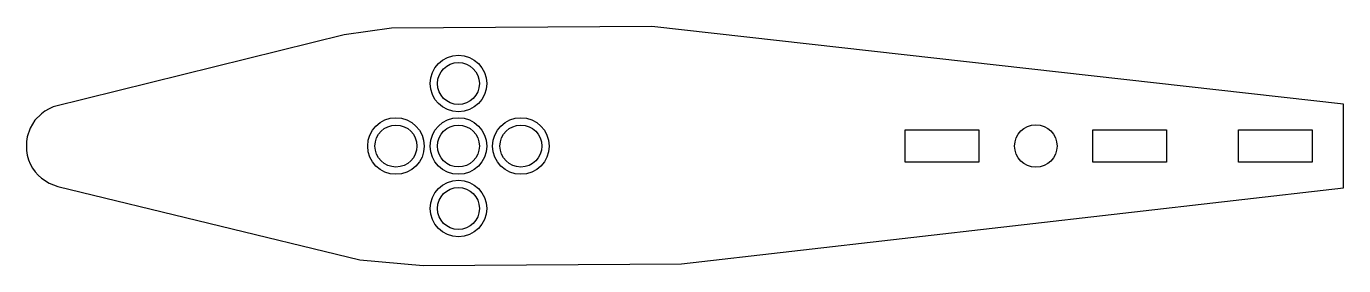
# Model space of a CAD drawing. Header units: millimetres. Extents: x -41 to 85, y -11 to 11.
import ezdxf

# ---------------------------------------------------------------- set-up
doc = ezdxf.new("R2010")
doc.units = ezdxf.units.MM
doc.layers.add('1', color=7, linetype='CONTINUOUS')

msp = doc.modelspace()

# ---------------------------------------------------------------- linework, layer by layer
at = {"layer": '1', "color": 0}
for p, q in [((18.561, 11.489), (-6.431, 11.299)), ((85.01, 4.009), (18.561, 11.489)), ((-10.98, 10.668), (-38.915, 3.753)), ((-6.431, 11.299), (-10.98, 10.668)), ((85.01, -4.009), (85.01, 4.009)), ((-40.051, 3.1), (-40.668, 2.467)), ((-39.704, 3.353), (-40.051, 3.1)), ((-39.309, 3.582), (-39.704, 3.353)), ((-38.915, 3.753), (-39.309, 3.582)), ((-41.132, 1.715), (-41.42, 0.879)), ((-40.668, 2.467), (-41.132, 1.715)), ((42.91, -1.565), (42.91, 1.565)), ((42.91, 1.565), (49.99, 1.565)), ((49.99, 1.565), (49.99, -1.565)), ((60.91, -1.565), (60.91, 1.565)), ((60.91, 1.565), (67.99, 1.565)), ((67.99, 1.565), (67.99, -1.565)), ((74.91, -1.565), (74.91, 1.565)), ((74.91, 1.565), (81.99, 1.565)), ((81.99, 1.565), (81.99, -1.565)), ((-41.42, 0.879), (-41.493, 0.442)), ((-41.493, 0.442), (-41.493, -0.442)), ((-41.493, -0.442), (-41.42, -0.878)), ((-41.42, -0.878), (-41.293, -1.317)), ((-41.293, -1.317), (-41.132, -1.714)), ((-41.132, -1.714), (-40.913, -2.116)), ((-40.913, -2.116), (-40.659, -2.478)), ((-40.659, -2.478), (-40.366, -2.811)), ((49.99, -1.565), (42.91, -1.565)), ((67.99, -1.565), (60.91, -1.565)), ((81.99, -1.565), (74.91, -1.565)), ((-40.366, -2.811), (-40.05, -3.1)), ((-40.05, -3.1), (-39.309, -3.582)), ((-39.309, -3.582), (-38.48, -3.89)), ((-38.48, -3.89), (-9.472, -10.925)), ((21.427, -11.324), (85.01, -4.009)), ((-9.472, -10.925), (-3.376, -11.486)), ((-3.376, -11.486), (21.427, -11.324))]:
    msp.add_line(p, q, dxfattribs=at)
at = {"layer": '1', "color": 1}
for centre, radius in [((0, 5.999), 2.715), ((0, 5.999), 2.015), ((-5.999, 0), 2.715), ((0, 0), 2.714), ((5.999, 0), 2.715), ((-5.999, 0), 2.015), ((0, 0), 2.014), ((5.999, 0), 2.015), ((0, -5.999), 2.715), ((0, -5.999), 2.015)]:
    msp.add_circle(centre, radius, dxfattribs=at)
at = {"layer": '1', "color": 0}
for centre, radius in [((0, 5.999), 2.015), ((-5.999, 0), 2.015), ((0, 0), 2.014), ((5.999, 0), 2.015), ((55.45, 0), 2.039), ((0, -5.999), 2.015)]:
    msp.add_circle(centre, radius, dxfattribs=at)

doc.saveas('drawing.dxf')
